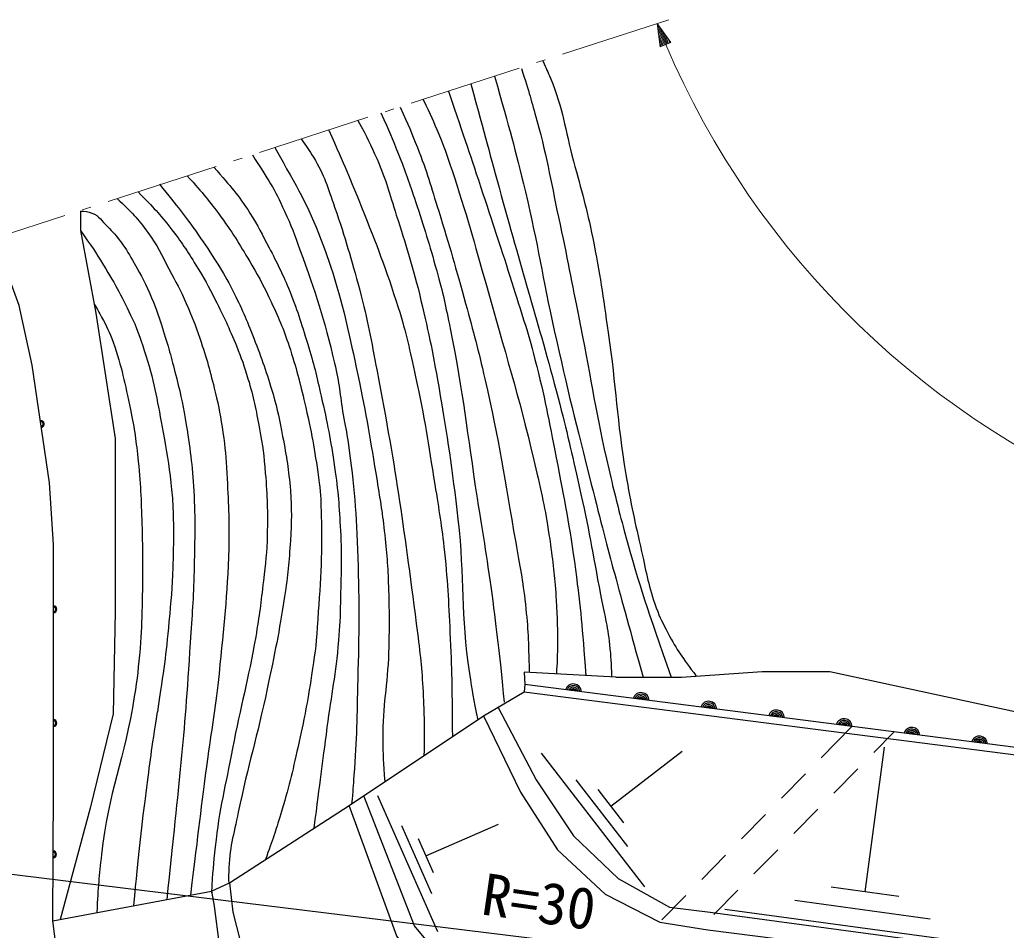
# Model space of a CAD drawing. Units: millimetres, scale not verified. Extents: x 40000 to 680000, y 20000 to 380000.
# Drawn here: x 334079 to 377444, y 302664 to 342695 of the extents above; entities that cross this region are included whole.
import ezdxf
from ezdxf.enums import TextEntityAlignment as Align

# ---------------------------------------------------------------- set-up
doc = ezdxf.new("R2010")
doc.units = ezdxf.units.MM
doc.header["$LTSCALE"] = 1000
doc.linetypes.add('CHAIN', pattern=[18.5, 12, -1.5, 3.5, -1.5])
for name, color, linetype, lineweight in [('M-BGD', 7, 'Continuous', 25), ('M-BGD-HTXT', 7, 'Continuous', 13), ('M-BMK', 2, 'CHAIN', 13), ('M-BMK-SRVR', 3, 'Continuous', 25), ('M-STR-HTXT', 7, 'Continuous', 13)]:
    doc.layers.add(name, color=color, linetype=linetype, lineweight=lineweight)
doc.styles.add('ＭＳ ゴシック', font='')
doc.styles.get('ＭＳ ゴシック').set_extended_font_data('MS Gothic')

msp = doc.modelspace()

# ---------------------------------------------------------------- linework, layer by layer
at = {"layer": 'M-BGD'}
for p, q in [((356288, 313468), (356247, 313146)), ((356247, 313146), (390267, 308778)), ((390308, 309100), (356288, 313468)), ((369312, 310251), (370660, 311622)), ((372514, 311384), (371619, 310477)), ((360065, 308116), (363198, 310535)), ((371235, 304357), (372096, 310708)), ((361550, 304574), (357014, 310448)), ((370916, 309766), (369862, 308698)), ((360807, 306345), (358539, 309282)), ((367561, 308467), (368612, 309537)), ((360632, 307381), (359498, 308850)), ((352450, 302597), (349822, 308568)), ((369160, 307987), (368106, 306919)), ((365809, 306684), (366860, 307754)), ((352191, 304265), (350877, 307250)), ((351932, 305933), (355117, 307334)), ((352260, 305186), (351604, 306679)), ((367403, 306208), (366349, 305140)), ((364057, 304900), (365108, 305971)), ((365647, 304429), (364593, 303361)), ((372724, 304155), (369747, 304558)), ((362305, 303117), (363356, 304187)), ((376974, 301962), (365066, 303576)), ((374105, 303159), (368151, 303966))]:
    msp.add_line(p, q, dxfattribs=at)
for points in [[(336746, 334278), (336746, 333432), (337423, 329791), (338270, 324288), (338270, 316668), (338185, 312180), (337169, 308032), (335857, 303144)], [(393472, 274419), (360552, 278855), (355880, 279584), (352917, 280346), (350631, 281192), (348684, 282039), (347414, 282716), (345128, 284156), (344027, 285002), (343011, 285934), (341910, 287204), (340132, 289574), (339032, 291352), (338270, 292876), (337062, 295807), (336156, 298999), (335739, 301476), (335530, 303083), (335561, 308920), (335560, 319631), (335391, 322340), (334629, 327505), (334052, 330125), (332973, 333084)], [(360283, 313789), (356256, 314007), (356288, 313468)], [(360283, 313789), (363162, 313789), (366718, 314043), (369681, 314043), (377894, 312265), (384336, 310966)], [(335530, 303083), (342508, 304388), (343307, 304743), (348554, 308152), (354467, 312085), (356247, 313146)], [(355105, 312465), (356784, 309271), (358417, 306820), (360388, 304938), (362643, 303678), (364432, 303460), (377555, 301682), (394827, 299650), (400063, 301594)], [(354467, 312085), (356096, 308729), (357720, 306199), (359816, 304246), (362211, 303019), (364332, 302688), (377496, 301014), (395469, 298808), (400818, 300991)], [(409747, 293871), (407081, 292940), (403228, 292017), (398150, 291306), (394031, 291342), (377562, 293233), (361343, 295479), (358803, 296384), (356105, 298089), (353548, 300326), (351435, 302865), (349199, 308581)], [(410438, 293285), (407365, 292230), (403415, 291195), (398208, 290412), (393971, 290449), (377438, 292407), (361134, 294605), (358410, 295576), (355569, 297371), (352906, 299700), (350655, 302405), (348554, 308152)], [(343307, 304743), (343440, 303456), (343942, 301512), (344535, 299904), (345466, 297787), (346821, 295501), (348260, 293469), (349869, 291776), (351139, 290760), (353171, 289490), (355034, 288558), (357574, 287627), (384921, 283902)], [(342508, 304388), (342619, 303731), (342842, 302020), (343265, 300496), (344620, 297110), (345805, 294908), (346652, 293554), (348260, 291606), (349700, 290252), (351901, 288982), (353425, 288220), (356388, 287034), (383312, 283394)]]:
    msp.add_lwpolyline(points, dxfattribs=at)
for centre, radius, start, end in [((335010, 324923), 150, 278.3929, 98.3929), ((335010, 324923), 120, 278.3929, 98.3929), ((335010, 324923), 100, 278.3929, 98.3929), ((335010, 324923), 100, 278.3929, 98.3929), ((335010, 324923), 100, 278.3929, 98.3929), ((335010, 324923), 100, 278.3929, 98.3929), ((335561, 316776), 150, 270.0052, 90.0052), ((335561, 316776), 120, 270.0052, 90.0052), ((335561, 316776), 100, 270.0052, 90.0052), ((335561, 316776), 100, 270.0052, 90.0052), ((335561, 316776), 100, 270.0052, 90.0052), ((335561, 316776), 100, 270.0052, 90.0052), ((358413, 313140), 354, 1.4811, 163.8863), ((358413, 313140), 283, 3.7051, 161.6622), ((358413, 313140), 212, 7.4515, 157.9159), ((358413, 313140), 142, 15.1632, 150.2042), ((358413, 313140), 100, 25.4809, 139.8865), ((358413, 313140), 100, 25.4809, 139.8865), ((361389, 312758), 354, 1.4811, 163.8863), ((361389, 312758), 283, 3.7051, 161.6622), ((361389, 312758), 212, 7.4515, 157.9159), ((361389, 312758), 142, 15.1632, 150.2042), ((361389, 312758), 100, 25.4809, 139.8865), ((361389, 312758), 100, 25.4809, 139.8865), ((364364, 312376), 354, 1.4811, 163.8863), ((364364, 312376), 283, 3.7051, 161.6622), ((364364, 312376), 212, 7.4515, 157.9159), ((364364, 312376), 142, 15.1632, 150.2042), ((364364, 312376), 100, 25.4809, 139.8865), ((364364, 312376), 100, 25.4809, 139.8865), ((367340, 311994), 354, 1.4811, 163.8863), ((367340, 311994), 283, 3.7051, 161.6622), ((335561, 311776), 150, 270.0052, 90.0052), ((335561, 311776), 120, 270.0052, 90.0052), ((335561, 311776), 100, 270.0052, 90.0052), ((335561, 311776), 100, 270.0052, 90.0052), ((335561, 311776), 100, 270.0052, 90.0052), ((335561, 311776), 100, 270.0052, 90.0052), ((367340, 311994), 212, 7.4515, 157.9159), ((367340, 311994), 142, 15.1632, 150.2042), ((367340, 311994), 100, 25.4809, 139.8865), ((367340, 311994), 100, 25.4809, 139.8865), ((370315, 311612), 354, 1.4811, 163.8863), ((370315, 311612), 283, 3.7051, 161.6622), ((370315, 311612), 212, 7.4515, 157.9159), ((370315, 311612), 142, 15.1632, 150.2042), ((370315, 311612), 100, 25.4809, 139.8865), ((370315, 311612), 100, 25.4809, 139.8865), ((373291, 311230), 354, 1.4811, 163.8863), ((373291, 311230), 283, 3.7051, 161.6622), ((373291, 311230), 212, 7.4515, 157.9159), ((373291, 311230), 142, 15.1632, 150.2042), ((373291, 311230), 100, 25.4809, 139.8865), ((373291, 311230), 100, 25.4809, 139.8865), ((376267, 310848), 354, 1.4811, 163.8863), ((376267, 310848), 283, 3.7051, 161.6622), ((376267, 310848), 212, 7.4515, 157.9159), ((376267, 310848), 142, 15.1632, 150.2042), ((376267, 310848), 100, 25.4809, 139.8865), ((376267, 310848), 100, 25.4809, 139.8865), ((335546, 306001), 150, 269.695, 89.695), ((335546, 306001), 120, 269.695, 89.695), ((335546, 306001), 100, 269.695, 89.695), ((335546, 306001), 100, 269.695, 89.695), ((335546, 306001), 100, 269.695, 89.695), ((335546, 306001), 100, 269.695, 89.695)]:
    msp.add_arc(centre, radius, start, end, dxfattribs=at)
for points, knots in [([(357066, 340882), (357240, 340535), (357279, 340421), (357404, 340120), (357974, 338758), (358036, 337905), (358420, 336480), (358775, 335163), (358997, 334429), (359267, 333093), (359593, 331484), (359708, 330569), (359944, 328944), (360299, 326513), (360320, 325125), (360721, 322701), (360941, 321369), (361120, 320632), (361414, 319315), (361632, 318338), (361718, 317776), (362061, 316837), (362224, 316392), (362352, 316157), (362569, 315736), (362975, 314947), (363193, 314693), (363815, 313836)], [0, 0, 0, 0, 1, 1, 1, 2, 2, 2, 3, 3, 3, 4, 4, 4, 5, 5, 5, 6, 6, 6, 7, 7, 7, 8, 8, 8, 9, 9, 9, 9]), ([(356134, 340544), (356482, 339461), (356564, 339156), (356812, 338258), (357297, 336494), (357444, 335474), (357828, 333686), (358201, 331945), (358379, 330963), (358728, 329218), (359218, 326770), (359404, 325380), (359969, 322949), (360218, 321878), (360371, 321282), (360655, 320220), (361336, 317672), (361667, 316842), (362713, 313789)], [0, 0, 0, 0, 1, 1, 1, 2, 2, 2, 3, 3, 3, 4, 4, 4, 5, 5, 5, 6, 6, 6, 6]), ([(354950, 340212), (355641, 337786), (355822, 337124), (356304, 335125), (356874, 332761), (357045, 331403), (357574, 329029), (358163, 326381), (358539, 324908), (359203, 322278), (360042, 318949), (360345, 317885), (361480, 313789)], [0, 0, 0, 0, 1, 1, 1, 2, 2, 2, 3, 3, 3, 4, 4, 4, 4]), ([(352924, 339554), (353668, 337362), (353857, 336807), (354441, 335040), (354943, 333521), (355233, 332673), (355711, 331146), (356124, 329828), (356382, 329096), (356727, 327759), (357158, 326088), (357332, 325135), (357658, 323441), (358027, 321530), (358249, 320460), (358505, 318530), (358746, 316714), (358796, 316090), (358961, 313861)], [0, 0, 0, 0, 1, 1, 1, 2, 2, 2, 3, 3, 3, 4, 4, 4, 5, 5, 5, 6, 6, 6, 6]), ([(353914, 339876), (354556, 337488), (354722, 336884), (355247, 334968), (356203, 331486), (356821, 329557), (357743, 326066), (358142, 324553), (358330, 323697), (358674, 322171), (359090, 320330), (359257, 319285), (359606, 317430), (359768, 316565), (359917, 316089), (360006, 315213), (360061, 314663), (360077, 314465), (360093, 313799)], [0, 0, 0, 0, 1, 1, 1, 2, 2, 2, 3, 3, 3, 4, 4, 4, 5, 5, 5, 6, 6, 6, 6]), ([(351816, 339189), (352156, 338469), (352247, 338268), (352494, 337665), (352787, 336949), (352933, 336539), (353171, 335802), (353818, 333801), (354125, 332662), (354695, 330638), (355559, 327572), (356097, 325867), (356812, 322764), (357091, 321550), (357238, 320865), (357404, 319631), (357533, 318675), (357605, 318138), (357658, 317176), (357704, 316353), (357731, 315891), (357714, 315067), (357705, 314623), (357702, 314473), (357670, 313930)], [0, 0, 0, 0, 1, 1, 1, 2, 2, 2, 3, 3, 3, 4, 4, 4, 5, 5, 5, 6, 6, 6, 7, 7, 7, 8, 8, 8, 8]), ([(350800, 338850), (351185, 338016), (351285, 337775), (351562, 337072), (351985, 336002), (352152, 335377), (352494, 334278), (352985, 332700), (353234, 331807), (353679, 330214), (354037, 328932), (354225, 328209), (354526, 326912), (355172, 324126), (355386, 322533), (355880, 319716), (356066, 318661), (356187, 318071), (356304, 317006), (356430, 315854), (356437, 315446), (356473, 314043)], [0, 0, 0, 0, 1, 1, 1, 2, 2, 2, 3, 3, 3, 4, 4, 4, 5, 5, 5, 6, 6, 6, 7, 7, 7, 7]), ([(348944, 338264), (349370, 337484), (349488, 337243), (349784, 336564), (350190, 335634), (350326, 335077), (350631, 334109), (351055, 332761), (351315, 332011), (351647, 330638), (352028, 329062), (352216, 328171), (352494, 326574), (352888, 324302), (353078, 323022), (353340, 320732), (353643, 318096), (353436, 316579), (353848, 313958), (353974, 313157), (354008, 312874), (354209, 311914)], [0, 0, 0, 0, 1, 1, 1, 2, 2, 2, 3, 3, 3, 4, 4, 4, 5, 5, 5, 6, 6, 6, 7, 7, 7, 7]), ([(349954, 338596), (350334, 337753), (350436, 337520), (350716, 336818), (351041, 336002), (351200, 335535), (351478, 334702), (351871, 333521), (352072, 332852), (352409, 331654), (352685, 330673), (352799, 330112), (353002, 329114), (353589, 326226), (353733, 324575), (354187, 321663), (354462, 319902), (354635, 318918), (354868, 317151), (355097, 315412), (355155, 314841), (355372, 312688)], [0, 0, 0, 0, 1, 1, 1, 2, 2, 2, 3, 3, 3, 4, 4, 4, 5, 5, 5, 6, 6, 6, 7, 7, 7, 7]), ([(347668, 337834), (348385, 336221), (348572, 335782), (349107, 334448), (349788, 332748), (350161, 331790), (350716, 330045), (351088, 328876), (351211, 328195), (351478, 326997), (351887, 325161), (352020, 324112), (352324, 322256), (352514, 321102), (352622, 320455), (352748, 319292), (352908, 317809), (352932, 316972), (353002, 315482), (353080, 313800), (353080, 313245), (353095, 311173)], [0, 0, 0, 0, 1, 1, 1, 2, 2, 2, 3, 3, 3, 4, 4, 4, 5, 5, 5, 6, 6, 6, 7, 7, 7, 7]), ([(346444, 337453), (346718, 337100), (346792, 336972), (346990, 336649), (347479, 335854), (347613, 335329), (347922, 334448), (348412, 333045), (348629, 332240), (349022, 330807), (349398, 329437), (349516, 328646), (349784, 327251), (350645, 322782), (350978, 320250), (351562, 315736), (351703, 314650), (351763, 314037), (351816, 312942), (351866, 311928), (351863, 311579), (351847, 310342)], [0, 0, 0, 0, 1, 1, 1, 2, 2, 2, 3, 3, 3, 4, 4, 4, 5, 5, 5, 6, 6, 6, 7, 7, 7, 7]), ([(345297, 337072), (346325, 335205), (346697, 334667), (347329, 333008), (347541, 332451), (347660, 332138), (347837, 331569), (348372, 329845), (348564, 328847), (348938, 327082), (349320, 325273), (349488, 324250), (349784, 322425), (349934, 321502), (350020, 320984), (350123, 320054), (350229, 319099), (350263, 318560), (350292, 317599), (350325, 316541), (350322, 315948), (350292, 314890), (350250, 313399), (350017, 312571), (350038, 311080), (350049, 310343), (350051, 310081), (350122, 309195)], [0, 0, 0, 0, 1, 1, 1, 2, 2, 2, 3, 3, 3, 4, 4, 4, 5, 5, 5, 6, 6, 6, 7, 7, 7, 8, 8, 8, 9, 9, 9, 9]), ([(344306, 336760), (345017, 335630), (345258, 335294), (345720, 334278), (346015, 333630), (346152, 333254), (346398, 332585), (347101, 330670), (347447, 329574), (347922, 327590), (348131, 326717), (348147, 326208), (348300, 325324), (348381, 324853), (348449, 324592), (348514, 324118), (348785, 322146), (348871, 321028), (348938, 319038), (349007, 316956), (348989, 315787), (348938, 313704), (348897, 312050), (348891, 311121), (348768, 309471), (348732, 308985), (348723, 308825), (348666, 308227)], [0, 0, 0, 0, 1, 1, 1, 2, 2, 2, 3, 3, 3, 4, 4, 4, 5, 5, 5, 6, 6, 6, 7, 7, 7, 8, 8, 8, 9, 9, 9, 9]), ([(342611, 336210), (343394, 335312), (343661, 335040), (344196, 334194), (344560, 333618), (344731, 333275), (345043, 332670), (345396, 331986), (345599, 331604), (345890, 330892), (346273, 329953), (346437, 329406), (346736, 328436), (347009, 327555), (347125, 327050), (347329, 326150), (347604, 324936), (347742, 324250), (347922, 323018), (348080, 321933), (348116, 321318), (348176, 320224), (348242, 319002), (348199, 318314), (348176, 317091), (348163, 316429), (348148, 316057), (348091, 315398), (347961, 313902), (347779, 313076), (347583, 311588), (347355, 309854), (347285, 309310), (347007, 307147)], [0, 0, 0, 0, 1, 1, 1, 2, 2, 2, 3, 3, 3, 4, 4, 4, 5, 5, 5, 6, 6, 6, 7, 7, 7, 8, 8, 8, 9, 9, 9, 10, 10, 10, 11, 11, 11, 11]), ([(341445, 335832), (342173, 335009), (342387, 334761), (342926, 334024), (343506, 333232), (343784, 332754), (344281, 331908), (344641, 331295), (344828, 330943), (345128, 330299), (345503, 329492), (345701, 329030), (345974, 328182), (346289, 327205), (346422, 326643), (346652, 325642), (346945, 324365), (347065, 323638), (347244, 322340), (347321, 321782), (347312, 321464), (347329, 320901), (347388, 318983), (347278, 317906), (347160, 315990), (347108, 315159), (347027, 314698), (346906, 313874), (346724, 312642), (346584, 311957), (346313, 310741), (346053, 309574), (345900, 308921), (345551, 307778), (345307, 306977), (345218, 306707), (344874, 305746)], [0, 0, 0, 0, 1, 1, 1, 2, 2, 2, 3, 3, 3, 4, 4, 4, 5, 5, 5, 6, 6, 6, 7, 7, 7, 8, 8, 8, 9, 9, 9, 10, 10, 10, 11, 11, 11, 12, 12, 12, 12]), ([(340217, 335464), (341048, 334431), (341291, 334153), (341910, 333262), (342251, 332773), (342444, 332500), (342757, 331992), (343037, 331539), (343194, 331283), (343434, 330807), (343841, 330000), (344038, 329532), (344366, 328690), (344734, 327745), (344928, 327209), (345212, 326235), (345421, 325519), (345497, 325105), (345636, 324372), (345810, 323453), (345901, 322934), (345974, 322002), (346042, 321144), (346024, 320659), (345974, 319800), (345919, 318838), (345864, 318298), (345720, 317345), (345480, 315748), (345290, 314862), (344958, 313281), (344512, 311153), (344124, 309992), (343688, 307862), (343480, 306845), (343288, 306276), (343265, 305238), (343261, 305039), (343253, 304965), (343265, 304730)], [0, 0, 0, 0, 1, 1, 1, 2, 2, 2, 3, 3, 3, 4, 4, 4, 5, 5, 5, 6, 6, 6, 7, 7, 7, 8, 8, 8, 9, 9, 9, 10, 10, 10, 11, 11, 11, 12, 12, 12, 13, 13, 13, 13]), ([(338366, 334833), (339024, 334196), (339252, 333982), (339709, 333347), (340133, 332757), (340297, 332378), (340640, 331738), (340955, 331152), (341130, 330822), (341402, 330214), (341664, 329632), (341788, 329295), (341995, 328690), (342307, 327779), (342445, 327255), (342672, 326320), (342839, 325633), (342909, 325241), (343011, 324542), (343112, 323851), (343142, 323460), (343180, 322764), (343252, 321475), (343301, 320751), (343265, 319462), (343205, 317307), (343052, 316104), (342842, 313958), (342701, 312517), (342535, 311720), (342345, 310284), (342032, 307915), (341944, 307166), (341583, 304215)], [0, 0, 0, 0, 1, 1, 1, 2, 2, 2, 3, 3, 3, 4, 4, 4, 5, 5, 5, 6, 6, 6, 7, 7, 7, 8, 8, 8, 9, 9, 9, 10, 10, 10, 11, 11, 11, 11]), ([(339281, 335130), (339988, 334403), (340207, 334185), (340725, 333516), (341191, 332915), (341424, 332555), (341826, 331908), (342185, 331329), (342361, 330990), (342672, 330384), (343071, 329607), (343269, 329158), (343604, 328352), (343832, 327801), (343940, 327483), (344112, 326912), (344366, 326067), (344454, 325578), (344620, 324711), (344763, 323958), (344807, 323528), (344874, 322764), (344966, 321709), (344976, 321113), (344958, 320054), (344945, 319258), (344878, 318814), (344789, 318022), (344680, 317060), (344615, 316521), (344450, 315567), (344117, 313637), (343803, 312580), (343434, 310656), (343112, 308974), (342855, 308041), (342672, 306338), (342587, 305546), (342555, 305271), (342503, 304306)], [0, 0, 0, 0, 1, 1, 1, 2, 2, 2, 3, 3, 3, 4, 4, 4, 5, 5, 5, 6, 6, 6, 7, 7, 7, 8, 8, 8, 9, 9, 9, 10, 10, 10, 11, 11, 11, 12, 12, 12, 13, 13, 13, 13]), ([(336746, 334278), (336961, 334279), (337064, 334260), (337254, 334194), (337586, 334078), (337679, 333846), (337931, 333601), (338183, 333356), (338316, 333207), (338524, 332924), (338779, 332576), (338904, 332368), (339116, 331992), (339443, 331413), (339610, 331077), (339878, 330468), (340119, 329923), (340206, 329597), (340386, 329029), (340647, 328211), (340769, 327745), (340979, 326912), (341177, 326126), (341276, 325681), (341402, 324880), (341594, 323665), (341682, 322977), (341741, 321748), (341803, 320459), (341766, 319735), (341741, 318446), (341717, 317220), (341646, 316536), (341572, 315313), (341304, 310892), (341103, 309456), (340544, 304020)], [0, 0, 0, 0, 1, 1, 1, 2, 2, 2, 3, 3, 3, 4, 4, 4, 5, 5, 5, 6, 6, 6, 7, 7, 7, 8, 8, 8, 9, 9, 9, 10, 10, 10, 11, 11, 11, 12, 12, 12, 12]), ([(336746, 333432), (337248, 332726), (337385, 332516), (337762, 331908), (338314, 331014), (338582, 330486), (339032, 329537), (339318, 328932), (339424, 328567), (339624, 327928), (340030, 326635), (340134, 325874), (340386, 324542), (340548, 323687), (340623, 323204), (340725, 322340), (340776, 321912), (340790, 321670), (340810, 321240), (340857, 320216), (340834, 319640), (340810, 318615), (340788, 317687), (340723, 317169), (340640, 316244), (340501, 314684), (340410, 314167), (340132, 312265)], [0, 0, 0, 0, 1, 1, 1, 2, 2, 2, 3, 3, 3, 4, 4, 4, 5, 5, 5, 6, 6, 6, 7, 7, 7, 8, 8, 8, 9, 9, 9, 9]), ([(337348, 330194), (337512, 329927), (337554, 329848), (337677, 329622), (337902, 329205), (338029, 328968), (338185, 328521), (338578, 327392), (338693, 326725), (338947, 325558), (339139, 324676), (339192, 324169), (339286, 323272), (339406, 322119), (339419, 321467), (339455, 320308), (339496, 318986), (339482, 318244), (339455, 316922), (339440, 316194), (339433, 315785), (339370, 315059), (339299, 314229), (339244, 313765), (339116, 312942), (338690, 310203), (337972, 308749), (337674, 305993), (337567, 305000), (337517, 304644), (337467, 303445)], [0, 0, 0, 0, 1, 1, 1, 2, 2, 2, 3, 3, 3, 4, 4, 4, 5, 5, 5, 6, 6, 6, 7, 7, 7, 8, 8, 8, 9, 9, 9, 10, 10, 10, 10]), ([(339091, 303749), (339328, 306138), (339382, 306766), (339630, 308693), (339810, 310090), (339873, 310543), (340132, 312265)], [0, 0, 0, 0, 1, 1, 1, 2, 2, 2, 2])]:
    msp.add_open_spline(points, degree=3, knots=knots, dxfattribs=at)
at = {"layer": 'M-BGD-HTXT'}
for p, q in [((362606, 342695), (357941, 341182)), ((357180, 340935), (356799, 340811)), ((356038, 340565), (351282, 339022)), ((350521, 338775), (350141, 338652)), ((349380, 338405), (344623, 336863)), ((343862, 336616), (343482, 336492)), ((342721, 336246), (337965, 334703)), ((337204, 334456), (336823, 334333)), ((336062, 334086), (331397, 332573))]:
    msp.add_line(p, q, dxfattribs=at)
at = {"layer": 'M-BMK'}
msp.add_arc((360227, 301743), 29965, 171.8337, 261.1692, dxfattribs=at)
at = {"layer": 'M-BMK-SRVR'}
msp.add_lwpolyline([(330501, 305525), (359943, 301900), (356300, 272054)], dxfattribs=at)
at = {"layer": 'M-STR-HTXT'}
for p, q in [((362095, 342529), (362230, 341507)), ((362095, 342529), (362695, 341691)), ((362095, 342529), (362462, 341599)), ((362416, 341580), (362122, 342324)), ((362509, 341617), (362215, 342361)), ((362335, 342194), (362555, 341636)), ((362149, 342120), (362369, 341562)), ((362323, 341544), (362176, 341916)), ((362602, 341654), (362455, 342026)), ((362575, 341858), (362648, 341672)), ((362203, 341711), (362276, 341525)), ((362230, 341507), (362695, 341691))]:
    msp.add_line(p, q, dxfattribs=at)
msp.add_arc((397211, 356415), 37762, 203.0932, 294.4946, dxfattribs=at)

# ---------------------------------------------------------------- texts
at = {"layer": 'M-BMK-SRVR', "style": 'ＭＳ ゴシック'}
msp.add_text('R=30', height=1833, rotation=351.82, dxfattribs=at).set_placement((354439, 304279), align=Align.MIDDLE_LEFT)

doc.saveas('drawing.dxf')
